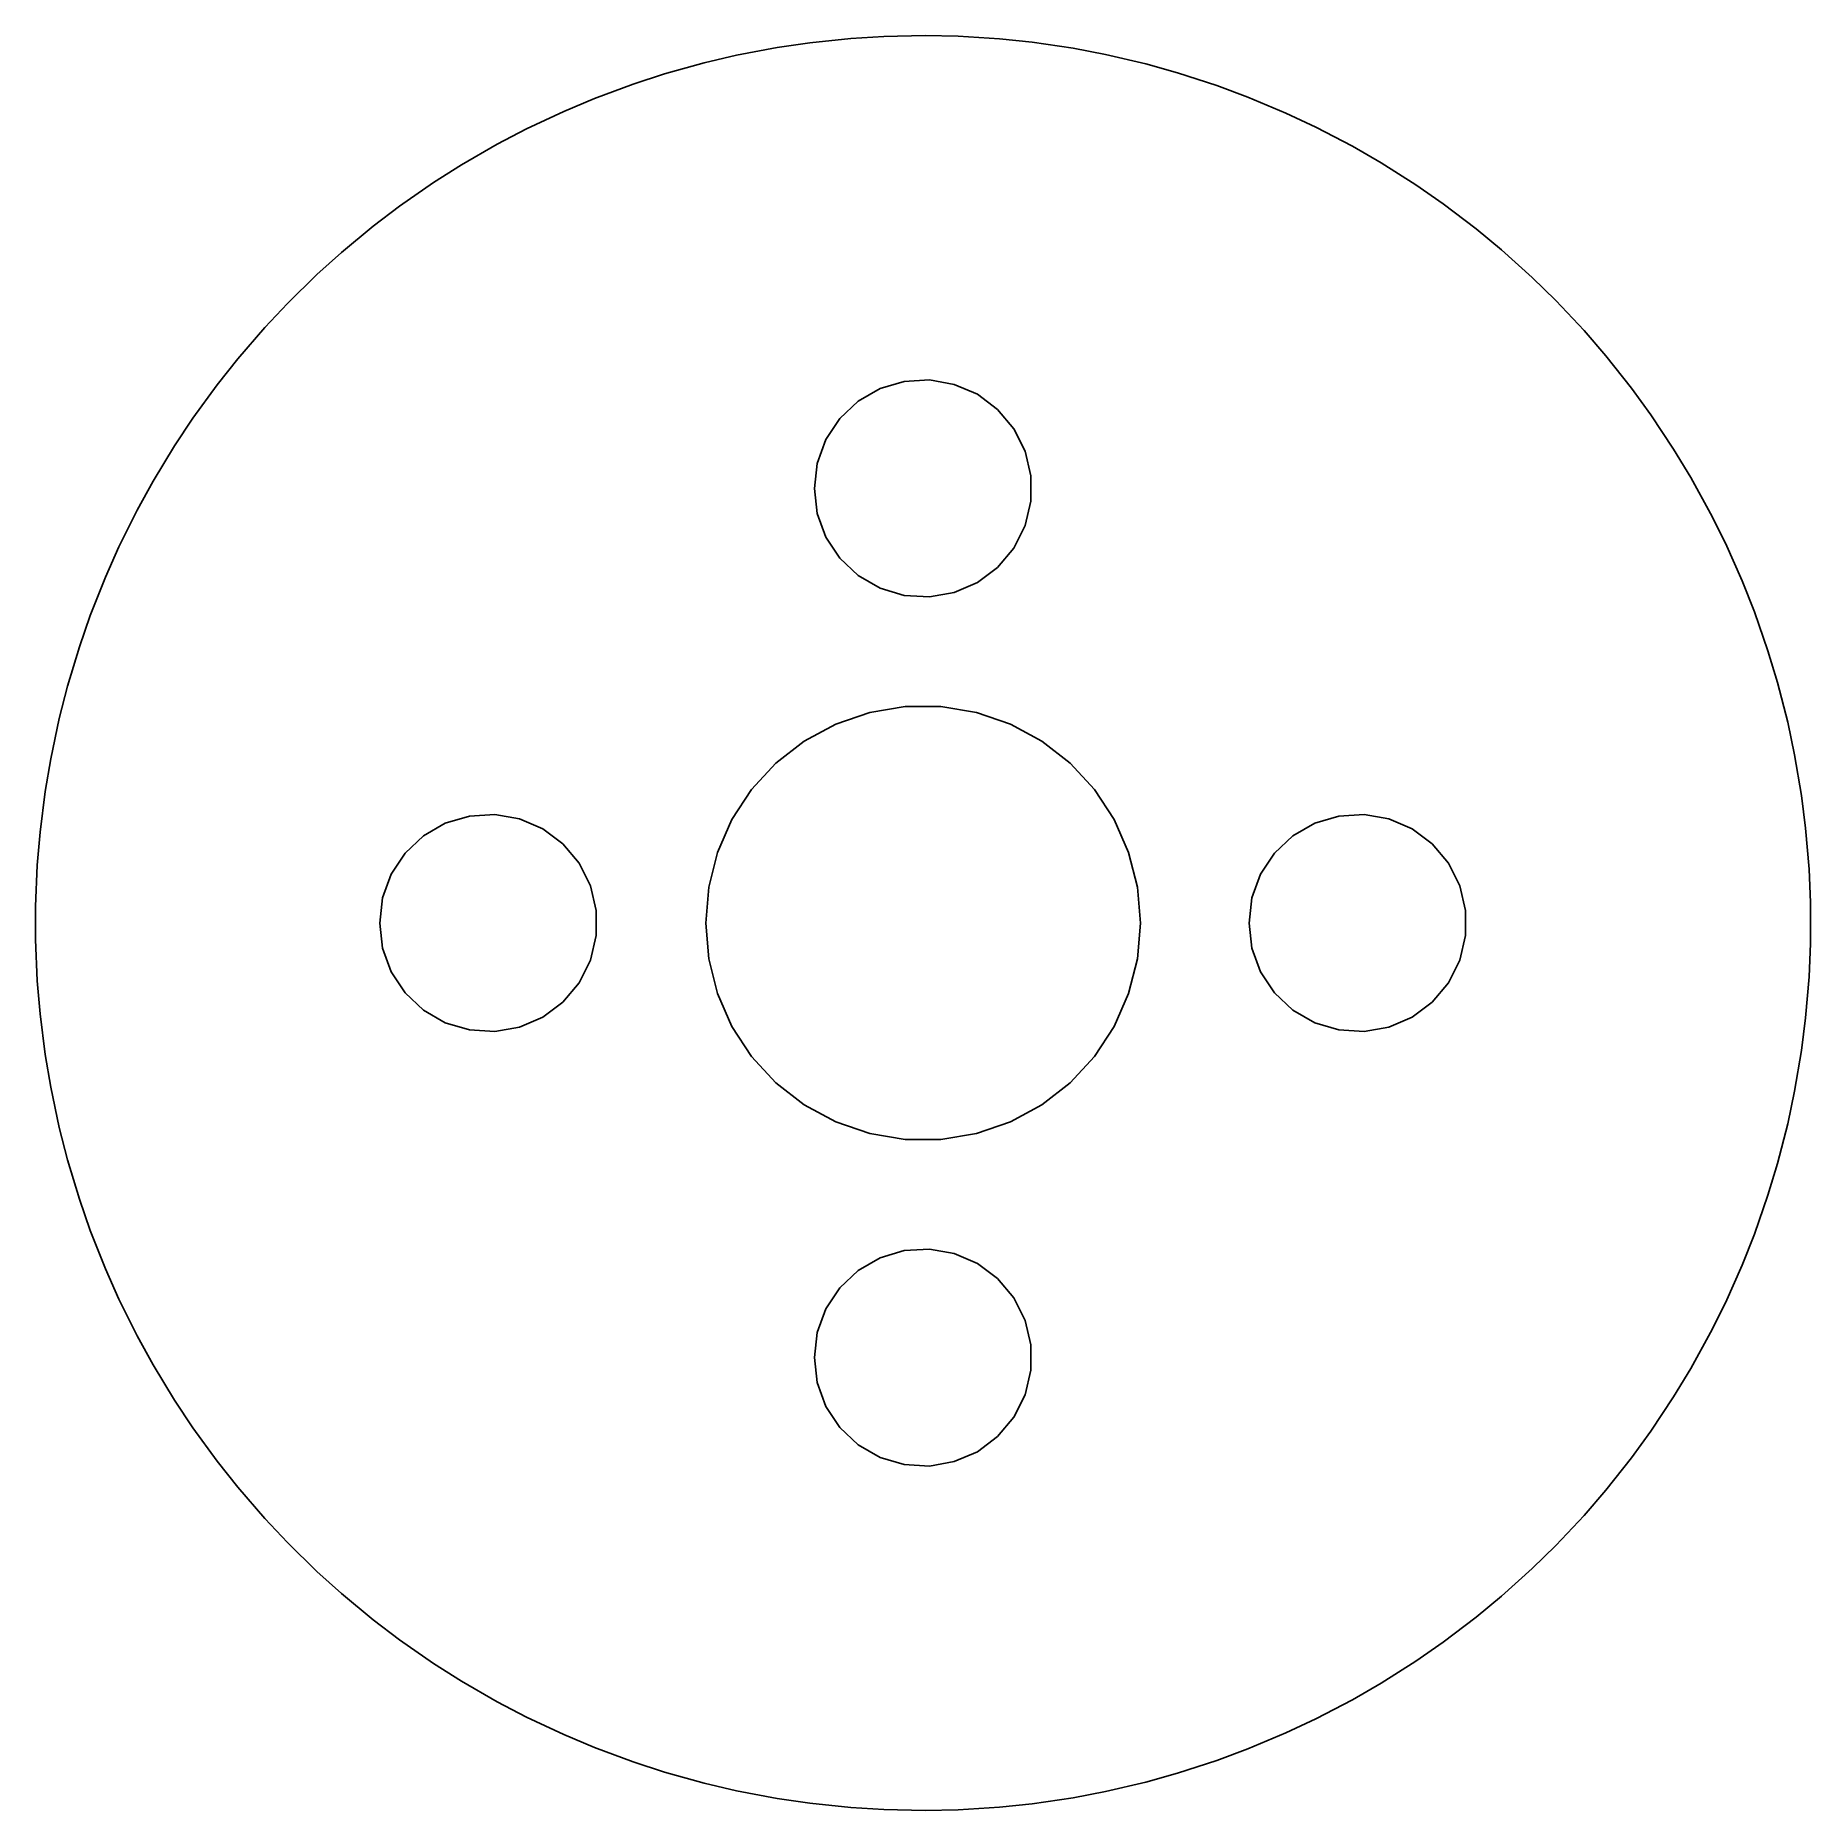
# Model space of a CAD drawing. Header units: metres. Extents: x -14.3 to 14.3, y -14.3 to 14.3.
import ezdxf

# ---------------------------------------------------------------- set-up
doc = ezdxf.new("R2010")
doc.units = ezdxf.units.M

msp = doc.modelspace()

# ---------------------------------------------------------------- linework, layer by layer
for p, q in [((0.032803, 14.2953), (-0.6314, 14.2814)), ((0.565851, 14.2842), (0.032803, 14.2953)), ((-2.35167, 14.1006), (-3.00425, 13.9761)), ((-1.82422, 14.1785), (-2.35167, 14.1006)), ((-1.16351, 14.2479), (-1.82422, 14.1785)), ((-0.6314, 14.2814), (-1.16351, 14.2479)), ((1.22889, 14.2424), (0.565851, 14.2842)), ((1.75913, 14.1867), (1.22889, 14.2424)), ((2.41636, 14.0897), (1.75913, 14.1867)), ((2.94008, 13.9898), (2.41636, 14.0897)), ((-3.52333, 13.8544), (-4.1632, 13.6757)), ((-3.00425, 13.9761), (-3.52333, 13.8544)), ((3.58687, 13.838), (2.94008, 13.9898)), ((4.1004, 13.6947), (3.58687, 13.838)), ((-4.67027, 13.5109), (-5.29296, 13.2794)), ((-4.1632, 13.6757), (-4.67027, 13.5109)), ((4.73223, 13.4894), (4.1004, 13.6947)), ((5.23196, 13.3035), (4.73223, 13.4894)), ((-5.29296, 13.2794), (-5.78446, 13.0728)), ((5.8444, 13.0461), (5.23196, 13.3035)), ((-5.78446, 13.0728), (-6.38558, 12.7899)), ((6.32682, 12.8191), (5.8444, 13.0461)), ((-6.38558, 12.7899), (-6.85808, 12.5429)), ((6.91557, 12.5113), (6.32682, 12.8191)), ((-6.85808, 12.5429), (-7.43342, 12.2107)), ((7.3773, 12.2447), (6.91557, 12.5113)), ((-7.43342, 12.2107), (-7.88359, 11.925)), ((7.93823, 11.8887), (7.3773, 12.2447)), ((-7.88359, 11.925), (-8.42912, 11.5459)), ((8.37604, 11.5844), (7.93823, 11.8887)), ((-8.42912, 11.5459), (-8.8538, 11.2235)), ((8.90521, 11.1828), (8.37604, 11.5844)), ((-8.8538, 11.2235), (-9.36569, 10.8001)), ((9.31602, 10.8429), (8.90521, 11.1828)), ((-9.36569, 10.8001), (-9.76191, 10.4433)), ((9.80973, 10.3984), (9.31602, 10.8429)), ((-9.76191, 10.4433), (-10.2366, 9.97847)), ((10.1907, 10.0253), (9.80973, 10.3984)), ((10.6454, 9.54106), (10.1907, 10.0253)), ((-10.2366, 9.97847), (-10.6015, 9.58981)), ((-10.6015, 9.58981), (-11.0356, 9.0869)), ((10.9938, 9.13745), (10.6454, 9.54106)), ((-11.0356, 9.0869), (-11.3668, 8.66907)), ((11.4065, 8.61681), (10.9938, 9.13745)), ((-11.3668, 8.66907), (-11.7573, 8.1316)), ((-1.04503, 8.40372), (-0.693139, 8.60688)), ((-0.693139, 8.60688), (-0.303884, 8.72341)), ((-0.303884, 8.72341), (0.101753, 8.74704)), ((0.101753, 8.74704), (0.501905, 8.67648)), ((0.501905, 8.67648), (0.875, 8.51554)), ((11.7199, 8.18547), (11.4065, 8.61681)), ((-1.34058, 8.12488), (-1.04503, 8.40372)), ((0.875, 8.51554), (1.20092, 8.2729)), ((-11.7573, 8.1316), (-12.0524, 7.68751)), ((-1.56386, 7.7854), (-1.34058, 8.12488)), ((1.20092, 8.2729), (1.4621, 7.96164)), ((12.0875, 7.63212), (11.7199, 8.18547)), ((-1.70283, 7.40358), (-1.56386, 7.7854)), ((1.4621, 7.96164), (1.64446, 7.59853)), ((-12.0524, 7.68751), (-12.3965, 7.11925)), ((1.64446, 7.59853), (1.73817, 7.20316)), ((12.3637, 7.17607), (12.0875, 7.63212)), ((-1.75, 7), (-1.70283, 7.40358)), ((1.73817, 7.20316), (1.73817, 6.79684)), ((12.6838, 6.59389), (12.3637, 7.17607)), ((-12.3965, 7.11925), (-12.6534, 6.65203)), ((-1.70283, 6.59642), (-1.75, 7)), ((-12.6534, 6.65203), (-12.9488, 6.05697)), ((-1.56386, 6.2146), (-1.70283, 6.59642)), ((1.73817, 6.79684), (1.64446, 6.40146)), ((12.9208, 6.11633), (12.6838, 6.59389)), ((1.64446, 6.40146), (1.4621, 6.03836)), ((-12.9488, 6.05697), (-13.1656, 5.5699)), ((-1.34058, 5.87512), (-1.56386, 6.2146)), ((1.4621, 6.03836), (1.20092, 5.7271)), ((13.191, 5.50942), (12.9208, 6.11633)), ((-1.04503, 5.59628), (-1.34058, 5.87512)), ((1.20092, 5.7271), (0.875, 5.48446)), ((-13.1656, 5.5699), (-13.4102, 4.9522)), ((-0.693139, 5.39312), (-1.04503, 5.59628)), ((0.875, 5.48446), (0.501905, 5.32352)), ((13.3873, 5.01369), (13.191, 5.50942)), ((-0.303884, 5.27659), (-0.693139, 5.39312)), ((0.101753, 5.25296), (-0.303884, 5.27659)), ((0.501905, 5.32352), (0.101753, 5.25296)), ((-13.4102, 4.9522), (-13.5855, 4.44869)), ((13.6058, 4.3863), (13.3873, 5.01369)), ((-13.5855, 4.44869), (-13.7775, 3.8127)), ((13.7599, 3.87589), (13.6058, 4.3863)), ((-13.7775, 3.8127), (-13.9101, 3.29629)), ((13.9251, 3.23241), (13.7599, 3.87589)), ((-0.859199, 3.3929), (-0.289027, 3.48805)), ((-0.289027, 3.48805), (0.289027, 3.48805)), ((0.289027, 3.48805), (0.859199, 3.3929)), ((-13.9101, 3.29629), (-14.0483, 2.64645)), ((-1.91432, 2.93008), (-1.40593, 3.20521)), ((-1.40593, 3.20521), (-0.859199, 3.3929)), ((0.859199, 3.3929), (1.40593, 3.20521)), ((1.40593, 3.20521), (1.91432, 2.93008)), ((14.036, 2.7109), (13.9251, 3.23241)), ((-2.37049, 2.57503), (-1.91432, 2.93008)), ((1.91432, 2.93008), (2.37049, 2.57503)), ((-14.0483, 2.64645), (-14.1372, 2.12075)), ((-2.76199, 2.14974), (-2.37049, 2.57503)), ((2.37049, 2.57503), (2.76199, 2.14974)), ((14.1468, 2.05585), (14.036, 2.7109)), ((-14.1372, 2.12075), (-14.2204, 1.46164)), ((-3.07816, 1.66582), (-2.76199, 2.14974)), ((2.76199, 2.14974), (3.07816, 1.66582)), ((14.2136, 1.52689), (14.1468, 2.05585)), ((-7.69314, 1.60688), (-7.30388, 1.72341)), ((-7.30388, 1.72341), (-6.89825, 1.74704)), ((-6.89825, 1.74704), (-6.49809, 1.67648)), ((6.30686, 1.60688), (6.69612, 1.72341)), ((6.69612, 1.72341), (7.10175, 1.74704)), ((7.10175, 1.74704), (7.50191, 1.67648)), ((-14.2204, 1.46164), (-14.2651, 0.930349)), ((-8.04503, 1.40372), (-7.69314, 1.60688)), ((-6.49809, 1.67648), (-6.125, 1.51554)), ((-6.125, 1.51554), (-5.79908, 1.2729)), ((-3.31036, 1.13645), (-3.07816, 1.66582)), ((3.07816, 1.66582), (3.31036, 1.13645)), ((5.95497, 1.40372), (6.30686, 1.60688)), ((7.50191, 1.67648), (7.875, 1.51554)), ((7.875, 1.51554), (8.20092, 1.2729)), ((14.2692, 0.864871), (14.2136, 1.52689)), ((-8.34058, 1.12488), (-8.04503, 1.40372)), ((-5.79908, 1.2729), (-5.5379, 0.96164)), ((5.65942, 1.12488), (5.95497, 1.40372)), ((8.20092, 1.2729), (8.4621, 0.96164)), ((-14.2651, 0.930349), (-14.2929, 0.266582)), ((-8.56386, 0.785398), (-8.34058, 1.12488)), ((-5.5379, 0.96164), (-5.35554, 0.598535)), ((-3.45226, 0.57608), (-3.31036, 1.13645)), ((3.31036, 1.13645), (3.45226, 0.57608)), ((5.43614, 0.785398), (5.65942, 1.12488)), ((8.4621, 0.96164), (8.64446, 0.598535)), ((14.2915, 0.332174), (14.2692, 0.864871)), ((-8.70283, 0.403577), (-8.56386, 0.785398)), ((-5.35554, 0.598535), (-5.26183, 0.203162)), ((-3.5, 0), (-3.45226, 0.57608)), ((3.45226, 0.57608), (3.5, 0)), ((5.29717, 0.403577), (5.43614, 0.785398)), ((8.64446, 0.598535), (8.73817, 0.203162)), ((-8.75, 0), (-8.70283, 0.403577)), ((5.25, 0), (5.29717, 0.403577)), ((14.2915, -0.332174), (14.2915, 0.332174)), ((-14.2929, 0.266582), (-14.2929, -0.266582)), ((-8.70283, -0.403577), (-8.75, 0)), ((-5.26183, 0.203162), (-5.26183, -0.203162)), ((-3.45226, -0.57608), (-3.5, 0)), ((3.5, 0), (3.45226, -0.57608)), ((5.29717, -0.403577), (5.25, 0)), ((8.73817, 0.203162), (8.73817, -0.203162)), ((-14.2929, -0.266582), (-14.2651, -0.930349)), ((-5.26183, -0.203162), (-5.35554, -0.598535)), ((8.73817, -0.203162), (8.64446, -0.598535)), ((-8.56386, -0.785398), (-8.70283, -0.403577)), ((5.43614, -0.785398), (5.29717, -0.403577)), ((14.2692, -0.864871), (14.2915, -0.332174)), ((-8.34058, -1.12488), (-8.56386, -0.785398)), ((-5.35554, -0.598535), (-5.5379, -0.96164)), ((-3.31036, -1.13645), (-3.45226, -0.57608)), ((3.45226, -0.57608), (3.31036, -1.13645)), ((5.65942, -1.12488), (5.43614, -0.785398)), ((8.64446, -0.598535), (8.4621, -0.96164)), ((-14.2651, -0.930349), (-14.2204, -1.46164)), ((-8.04503, -1.40372), (-8.34058, -1.12488)), ((-5.5379, -0.96164), (-5.79908, -1.2729)), ((-3.07816, -1.66582), (-3.31036, -1.13645)), ((3.31036, -1.13645), (3.07816, -1.66582)), ((5.95497, -1.40372), (5.65942, -1.12488)), ((8.4621, -0.96164), (8.20092, -1.2729)), ((14.2136, -1.52689), (14.2692, -0.864871)), ((-7.69314, -1.60688), (-8.04503, -1.40372)), ((-5.79908, -1.2729), (-6.125, -1.51554)), ((6.30686, -1.60688), (5.95497, -1.40372)), ((8.20092, -1.2729), (7.875, -1.51554)), ((-14.2204, -1.46164), (-14.1372, -2.12075)), ((-7.30388, -1.72341), (-7.69314, -1.60688)), ((-6.49809, -1.67648), (-6.89825, -1.74704)), ((-6.125, -1.51554), (-6.49809, -1.67648)), ((-2.76199, -2.14974), (-3.07816, -1.66582)), ((3.07816, -1.66582), (2.76199, -2.14974)), ((6.69612, -1.72341), (6.30686, -1.60688)), ((7.50191, -1.67648), (7.10175, -1.74704)), ((7.875, -1.51554), (7.50191, -1.67648)), ((14.1468, -2.05585), (14.2136, -1.52689)), ((-6.89825, -1.74704), (-7.30388, -1.72341)), ((7.10175, -1.74704), (6.69612, -1.72341)), ((-14.1372, -2.12075), (-14.0483, -2.64645)), ((-2.37049, -2.57503), (-2.76199, -2.14974)), ((2.76199, -2.14974), (2.37049, -2.57503)), ((14.036, -2.7109), (14.1468, -2.05585)), ((-14.0483, -2.64645), (-13.9101, -3.29629)), ((-1.91432, -2.93008), (-2.37049, -2.57503)), ((2.37049, -2.57503), (1.91432, -2.93008)), ((13.9251, -3.23241), (14.036, -2.7109)), ((-1.40593, -3.20521), (-1.91432, -2.93008)), ((1.91432, -2.93008), (1.40593, -3.20521)), ((-13.9101, -3.29629), (-13.7775, -3.8127)), ((-0.859199, -3.3929), (-1.40593, -3.20521)), ((-0.289027, -3.48805), (-0.859199, -3.3929)), ((0.859199, -3.3929), (0.289027, -3.48805)), ((1.40593, -3.20521), (0.859199, -3.3929)), ((13.7599, -3.87589), (13.9251, -3.23241)), ((0.289027, -3.48805), (-0.289027, -3.48805)), ((-13.7775, -3.8127), (-13.5855, -4.44869)), ((13.6058, -4.3863), (13.7599, -3.87589)), ((-13.5855, -4.44869), (-13.4102, -4.9522)), ((13.3873, -5.01369), (13.6058, -4.3863)), ((-13.4102, -4.9522), (-13.1656, -5.5699)), ((13.191, -5.50942), (13.3873, -5.01369)), ((-1.04503, -5.59628), (-0.693139, -5.39312)), ((-0.693139, -5.39312), (-0.303884, -5.27659)), ((-0.303884, -5.27659), (0.101753, -5.25296)), ((0.101753, -5.25296), (0.501905, -5.32352)), ((0.501905, -5.32352), (0.875, -5.48446)), ((-13.1656, -5.5699), (-12.9488, -6.05697)), ((-1.34058, -5.87512), (-1.04503, -5.59628)), ((0.875, -5.48446), (1.20092, -5.7271)), ((12.9208, -6.11633), (13.191, -5.50942)), ((-1.56386, -6.2146), (-1.34058, -5.87512)), ((1.20092, -5.7271), (1.4621, -6.03836)), ((-12.9488, -6.05697), (-12.6534, -6.65203)), ((-1.70283, -6.59642), (-1.56386, -6.2146)), ((1.4621, -6.03836), (1.64446, -6.40146)), ((12.6838, -6.59389), (12.9208, -6.11633)), ((1.64446, -6.40146), (1.73817, -6.79684)), ((-12.6534, -6.65203), (-12.3965, -7.11925)), ((-1.75, -7), (-1.70283, -6.59642)), ((1.73817, -6.79684), (1.73817, -7.20316)), ((12.3637, -7.17607), (12.6838, -6.59389)), ((-12.3965, -7.11925), (-12.0524, -7.68751)), ((-1.70283, -7.40358), (-1.75, -7)), ((-1.56386, -7.7854), (-1.70283, -7.40358)), ((1.73817, -7.20316), (1.64446, -7.59853)), ((12.0875, -7.63212), (12.3637, -7.17607)), ((-12.0524, -7.68751), (-11.7573, -8.1316)), ((1.64446, -7.59853), (1.4621, -7.96164)), ((11.7199, -8.18547), (12.0875, -7.63212)), ((-1.34058, -8.12488), (-1.56386, -7.7854)), ((1.4621, -7.96164), (1.20092, -8.2729)), ((-11.7573, -8.1316), (-11.3668, -8.66907)), ((-1.04503, -8.40372), (-1.34058, -8.12488)), ((1.20092, -8.2729), (0.875, -8.51554)), ((11.4065, -8.61681), (11.7199, -8.18547)), ((-0.693139, -8.60688), (-1.04503, -8.40372)), ((0.875, -8.51554), (0.501905, -8.67648)), ((-11.3668, -8.66907), (-11.0356, -9.0869)), ((-0.303884, -8.72341), (-0.693139, -8.60688)), ((0.101753, -8.74704), (-0.303884, -8.72341)), ((0.501905, -8.67648), (0.101753, -8.74704)), ((10.9938, -9.13745), (11.4065, -8.61681)), ((-11.0356, -9.0869), (-10.6015, -9.58981)), ((10.6454, -9.54106), (10.9938, -9.13745)), ((-10.6015, -9.58981), (-10.2366, -9.97847)), ((10.1907, -10.0253), (10.6454, -9.54106)), ((-10.2366, -9.97847), (-9.76191, -10.4433)), ((9.80973, -10.3984), (10.1907, -10.0253)), ((-9.76191, -10.4433), (-9.36569, -10.8001)), ((9.31602, -10.8429), (9.80973, -10.3984)), ((-9.36569, -10.8001), (-8.8538, -11.2235)), ((8.90521, -11.1828), (9.31602, -10.8429)), ((-8.8538, -11.2235), (-8.42912, -11.5459)), ((8.37604, -11.5844), (8.90521, -11.1828)), ((-8.42912, -11.5459), (-7.88359, -11.925)), ((7.93823, -11.8887), (8.37604, -11.5844)), ((-7.88359, -11.925), (-7.43342, -12.2107)), ((7.3773, -12.2447), (7.93823, -11.8887)), ((-7.43342, -12.2107), (-6.85808, -12.5429)), ((6.91557, -12.5113), (7.3773, -12.2447)), ((-6.85808, -12.5429), (-6.38558, -12.7899)), ((6.32682, -12.8191), (6.91557, -12.5113)), ((-6.38558, -12.7899), (-5.78446, -13.0728)), ((5.8444, -13.0461), (6.32682, -12.8191)), ((-5.78446, -13.0728), (-5.29296, -13.2794)), ((5.23196, -13.3035), (5.8444, -13.0461)), ((-5.29296, -13.2794), (-4.67027, -13.5109)), ((4.73223, -13.4894), (5.23196, -13.3035)), ((-4.67027, -13.5109), (-4.1632, -13.6757)), ((-4.1632, -13.6757), (-3.52333, -13.8544)), ((3.58687, -13.838), (4.1004, -13.6947)), ((4.1004, -13.6947), (4.73223, -13.4894)), ((-3.52333, -13.8544), (-3.00425, -13.9761)), ((-3.00425, -13.9761), (-2.35167, -14.1006)), ((2.41636, -14.0897), (2.94008, -13.9898)), ((2.94008, -13.9898), (3.58687, -13.838)), ((-2.35167, -14.1006), (-1.82422, -14.1785)), ((-1.82422, -14.1785), (-1.16351, -14.2479)), ((-1.16351, -14.2479), (-0.6314, -14.2814)), ((-0.6314, -14.2814), (0.032803, -14.2953)), ((0.032803, -14.2953), (0.565851, -14.2842)), ((0.565851, -14.2842), (1.22889, -14.2424)), ((1.22889, -14.2424), (1.75913, -14.1867)), ((1.75913, -14.1867), (2.41636, -14.0897))]:
    msp.add_line(p, q)

doc.saveas('drawing.dxf')
